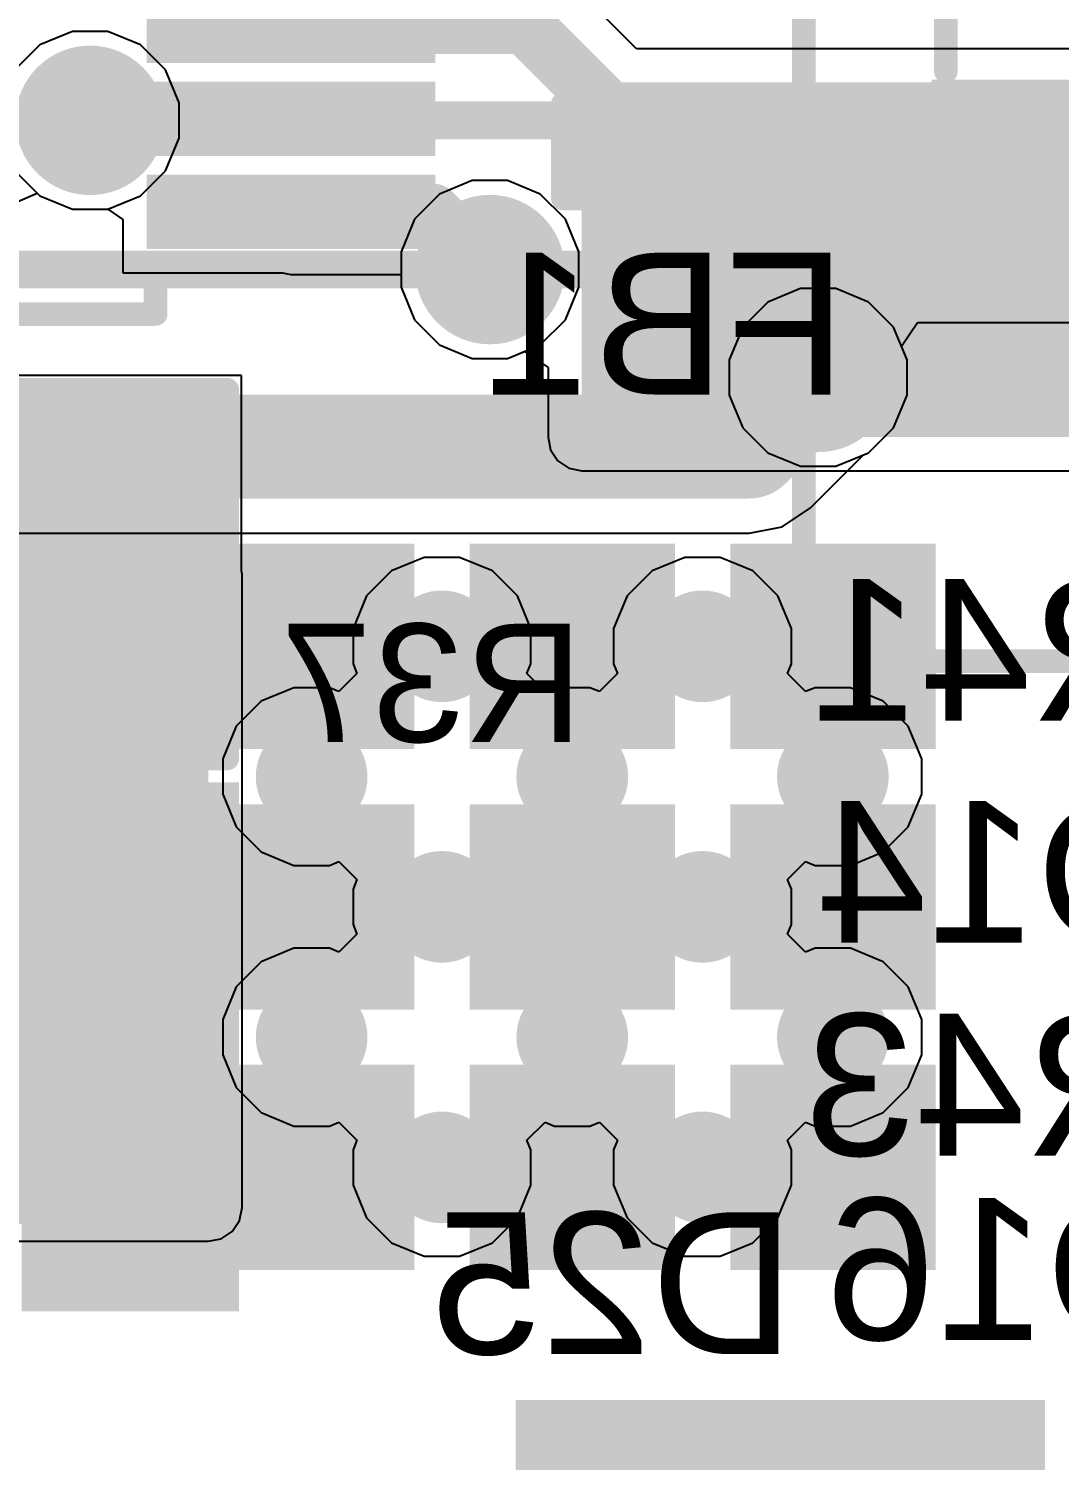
# Model space of a CAD drawing. Header units: inches. Extents: x 90 to 149.8, y 48.7 to 115.2.
# Drawn here: x 114.27 to 119.81, y 69.53 to 77.23 of the extents above; entities that cross this region are included whole.
import ezdxf

# ---------------------------------------------------------------- set-up
doc = ezdxf.new("R2010")
doc.units = ezdxf.units.IN
for name, color, linetype in [('Board_Outline', 56, 'Continuous'), ('Bottom Layer', 5, 'Continuous'), ('Bottom Overlay', 54, 'Continuous'), ('Bottom Paste', 16, 'Continuous'), ('Bottom Solder', 6, 'Continuous'), ('Layer 1', 16, 'Continuous'), ('Layer 2', 76, 'Continuous'), ('Multi-Layer', 9, 'Continuous'), ('Pad Holes', 156, 'Continuous'), ('Top Layer', 1, 'Continuous'), ('Top Paste', 8, 'Continuous'), ('Top Solder', 216, 'Continuous'), ('Via Holes', 16, 'Continuous')]:
    doc.layers.add(name, color=color, linetype=linetype)
doc.styles.add('Arial', font='', dxfattribs={"height": 0.2})
doc.styles.get('Arial').set_extended_font_data('Arial')

msp = doc.modelspace()

# ---------------------------------------------------------------- hatches: boundary and pattern name
at = {"layer": 'Bottom Layer'}
for points in [[(114.9586, 77.3922), (116.4086, 77.3922), (116.4086, 77.0922), (114.9586, 77.0922)], [(117.246, 75.0316), (120.5738, 75.0316), (120.5738, 76.937), (117.246, 76.937)], [(114.9586, 76.8922), (116.4086, 76.8922), (116.4086, 76.5922), (114.9586, 76.5922)], [(117.2337, 76.8604), (117.8687, 76.8604), (117.8687, 76.4032), (117.2337, 76.4032)], [(118.1989, 76.8604), (118.8339, 76.8604), (118.8339, 76.4032), (118.1989, 76.4032)], [(119.228, 75.6508), (119.228, 76.8508), (120.548, 76.8508), (120.548, 75.6508)], [(114.9586, 76.3922), (116.4086, 76.3922), (116.4086, 76.0922), (114.9586, 76.0922)], [(115.2398, 73.406), (113.7158, 73.406), (113.7158, 75.184), (115.2398, 75.184)], [(113.7158, 70.8914), (115.2398, 70.8914), (115.2398, 74.295), (113.7158, 74.295)], [(111.6584, 70.8914), (115.2398, 70.8914), (115.2398, 72.6694), (111.6584, 72.6694)]]:
    msp.add_hatch(color=5, dxfattribs=at).paths.add_polyline_path(points)
h = msp.add_hatch(color=5, dxfattribs=at)
edge = h.paths.add_edge_path()
edge.add_arc((114.6048, 76.7334), 0.3, 0, 360)
h = msp.add_hatch(color=5, dxfattribs=at)
edge = h.paths.add_edge_path()
edge.add_arc((116.7528, 75.9316), 0.3, 0, 360)
h = msp.add_hatch(color=5, dxfattribs=at)
edge = h.paths.add_edge_path()
edge.add_arc((118.5164, 75.3522), 0.3, 0, 360)
h = msp.add_hatch(color=5, dxfattribs=at)
edge = h.paths.add_edge_path()
edge.add_arc((116.495, 73.9072), 0.3, 0, 360)
h = msp.add_hatch(color=5, dxfattribs=at)
edge = h.paths.add_edge_path()
edge.add_arc((117.895, 73.9072), 0.3, 0, 360)
h = msp.add_hatch(color=5, dxfattribs=at)
edge = h.paths.add_edge_path()
edge.add_arc((115.795, 73.2072), 0.3, 0, 360)
h = msp.add_hatch(color=5, dxfattribs=at)
edge = h.paths.add_edge_path()
edge.add_arc((117.195, 73.2072), 0.3, 0, 360)
h = msp.add_hatch(color=5, dxfattribs=at)
edge = h.paths.add_edge_path()
edge.add_arc((118.595, 73.2072), 0.3, 0, 360)
h = msp.add_hatch(color=5, dxfattribs=at)
edge = h.paths.add_edge_path()
edge.add_arc((116.495, 72.5072), 0.3, 0, 360)
h = msp.add_hatch(color=5, dxfattribs=at)
edge = h.paths.add_edge_path()
edge.add_arc((117.895, 72.5072), 0.3, 0, 360)
h = msp.add_hatch(color=5, dxfattribs=at)
edge = h.paths.add_edge_path()
edge.add_arc((115.795, 71.8072), 0.3, 0, 360)
h = msp.add_hatch(color=5, dxfattribs=at)
edge = h.paths.add_edge_path()
edge.add_arc((117.195, 71.8072), 0.3, 0, 360)
h = msp.add_hatch(color=5, dxfattribs=at)
edge = h.paths.add_edge_path()
edge.add_arc((118.595, 71.8072), 0.3, 0, 360)
h = msp.add_hatch(color=5, dxfattribs=at)
edge = h.paths.add_edge_path()
edge.add_arc((116.495, 71.1072), 0.3, 0, 360)
h = msp.add_hatch(color=5, dxfattribs=at)
edge = h.paths.add_edge_path()
edge.add_arc((117.895, 71.1072), 0.3, 0, 360)
at = {"layer": 'Bottom Overlay'}
for points in [[(115.4049, 73.1769), (114.2379, 73.1769), (114.2379, 70.3333), (115.4049, 70.3333)], [(116.8913, 69.8566), (116.8913, 68.6896), (119.7349, 68.6896), (119.7349, 69.8566)]]:
    msp.add_hatch(color=54, dxfattribs=at).paths.add_polyline_path(points)
at = {"layer": 'Bottom Paste'}
for points in [[(114.9586, 77.3922), (116.4086, 77.3922), (116.4086, 77.0922), (114.9586, 77.0922)], [(114.9586, 76.8922), (116.4086, 76.8922), (116.4086, 76.5922), (114.9586, 76.5922)], [(117.2337, 76.8604), (117.8687, 76.8604), (117.8687, 76.4032), (117.2337, 76.4032)], [(118.1989, 76.8604), (118.8339, 76.8604), (118.8339, 76.4032), (118.1989, 76.4032)], [(119.228, 75.6508), (119.228, 76.8508), (120.548, 76.8508), (120.548, 75.6508)], [(114.9586, 76.3922), (116.4086, 76.3922), (116.4086, 76.0922), (114.9586, 76.0922)], [(115.2398, 73.406), (113.7158, 73.406), (113.7158, 75.184), (115.2398, 75.184)]]:
    msp.add_hatch(color=16, dxfattribs=at).paths.add_polyline_path(points)
at = {"layer": 'Bottom Solder'}
for points in [[(114.9086, 77.4422), (116.4586, 77.4422), (116.4586, 77.0422), (114.9086, 77.0422)], [(114.9086, 76.9422), (116.4586, 76.9422), (116.4586, 76.5422), (114.9086, 76.5422)], [(119.1264, 75.5492), (119.1264, 76.9524), (120.6496, 76.9524), (120.6496, 75.5492)], [(117.1737, 76.9204), (117.9287, 76.9204), (117.9287, 76.3432), (117.1737, 76.3432)], [(118.1389, 76.9204), (118.8939, 76.9204), (118.8939, 76.3432), (118.1389, 76.3432)], [(114.9086, 76.4422), (116.4586, 76.4422), (116.4586, 76.0422), (114.9086, 76.0422)], [(115.3414, 73.3044), (113.6142, 73.3044), (113.6142, 75.2856), (115.3414, 75.2856)], [(114.3115, 70.8034), (111.6083, 70.8034), (111.6083, 72.7066), (114.3115, 72.7066)]]:
    msp.add_hatch(color=6, dxfattribs=at).paths.add_polyline_path(points)
h = msp.add_hatch(color=6, dxfattribs=at)
edge = h.paths.add_edge_path()
edge.add_arc((114.6048, 76.7334), 0.4016, 0, 360)
h = msp.add_hatch(color=6, dxfattribs=at)
edge = h.paths.add_edge_path()
edge.add_arc((116.7528, 75.9316), 0.4016, 0, 360)
h = msp.add_hatch(color=6, dxfattribs=at)
edge = h.paths.add_edge_path()
edge.add_arc((118.5164, 75.3522), 0.4016, 0, 360)
at = {"layer": 'Layer 1'}
h = msp.add_hatch(color=16, dxfattribs=at)
edge = h.paths.add_edge_path()
edge.add_arc((114.6048, 76.7334), 0.3, 0, 360)
h = msp.add_hatch(color=16, dxfattribs=at)
edge = h.paths.add_edge_path()
edge.add_arc((116.7528, 75.9316), 0.3, 0, 360)
h = msp.add_hatch(color=16, dxfattribs=at)
edge = h.paths.add_edge_path()
edge.add_arc((118.5164, 75.3522), 0.3, 0, 360)
h = msp.add_hatch(color=16, dxfattribs=at)
edge = h.paths.add_edge_path()
edge.add_arc((116.495, 73.9072), 0.3, 0, 360)
h = msp.add_hatch(color=16, dxfattribs=at)
edge = h.paths.add_edge_path()
edge.add_arc((117.895, 73.9072), 0.3, 0, 360)
h = msp.add_hatch(color=16, dxfattribs=at)
edge = h.paths.add_edge_path()
edge.add_arc((115.795, 73.2072), 0.3, 0, 360)
h = msp.add_hatch(color=16, dxfattribs=at)
edge = h.paths.add_edge_path()
edge.add_arc((117.195, 73.2072), 0.3, 0, 360)
h = msp.add_hatch(color=16, dxfattribs=at)
edge = h.paths.add_edge_path()
edge.add_arc((118.595, 73.2072), 0.3, 0, 360)
h = msp.add_hatch(color=16, dxfattribs=at)
edge = h.paths.add_edge_path()
edge.add_arc((116.495, 72.5072), 0.3, 0, 360)
h = msp.add_hatch(color=16, dxfattribs=at)
edge = h.paths.add_edge_path()
edge.add_arc((117.895, 72.5072), 0.3, 0, 360)
h = msp.add_hatch(color=16, dxfattribs=at)
edge = h.paths.add_edge_path()
edge.add_arc((115.795, 71.8072), 0.3, 0, 360)
h = msp.add_hatch(color=16, dxfattribs=at)
edge = h.paths.add_edge_path()
edge.add_arc((117.195, 71.8072), 0.3, 0, 360)
h = msp.add_hatch(color=16, dxfattribs=at)
edge = h.paths.add_edge_path()
edge.add_arc((118.595, 71.8072), 0.3, 0, 360)
h = msp.add_hatch(color=16, dxfattribs=at)
edge = h.paths.add_edge_path()
edge.add_arc((116.495, 71.1072), 0.3, 0, 360)
h = msp.add_hatch(color=16, dxfattribs=at)
edge = h.paths.add_edge_path()
edge.add_arc((117.895, 71.1072), 0.3, 0, 360)
at = {"layer": 'Layer 2'}
h = msp.add_hatch(color=76, dxfattribs=at)
edge = h.paths.add_edge_path()
edge.add_arc((114.6048, 76.7334), 0.3, 0, 360)
h = msp.add_hatch(color=76, dxfattribs=at)
edge = h.paths.add_edge_path()
edge.add_arc((116.7528, 75.9316), 0.3, 0, 360)
h = msp.add_hatch(color=76, dxfattribs=at)
edge = h.paths.add_edge_path()
edge.add_arc((118.5164, 75.3522), 0.3, 0, 360)
h = msp.add_hatch(color=76, dxfattribs=at)
edge = h.paths.add_edge_path()
edge.add_arc((116.495, 73.9072), 0.3, 0, 360)
h = msp.add_hatch(color=76, dxfattribs=at)
edge = h.paths.add_edge_path()
edge.add_arc((117.895, 73.9072), 0.3, 0, 360)
h = msp.add_hatch(color=76, dxfattribs=at)
edge = h.paths.add_edge_path()
edge.add_arc((115.795, 73.2072), 0.3, 0, 360)
h = msp.add_hatch(color=76, dxfattribs=at)
edge = h.paths.add_edge_path()
edge.add_arc((117.195, 73.2072), 0.3, 0, 360)
h = msp.add_hatch(color=76, dxfattribs=at)
edge = h.paths.add_edge_path()
edge.add_arc((118.595, 73.2072), 0.3, 0, 360)
h = msp.add_hatch(color=76, dxfattribs=at)
edge = h.paths.add_edge_path()
edge.add_arc((116.495, 72.5072), 0.3, 0, 360)
h = msp.add_hatch(color=76, dxfattribs=at)
edge = h.paths.add_edge_path()
edge.add_arc((117.895, 72.5072), 0.3, 0, 360)
h = msp.add_hatch(color=76, dxfattribs=at)
edge = h.paths.add_edge_path()
edge.add_arc((115.795, 71.8072), 0.3, 0, 360)
h = msp.add_hatch(color=76, dxfattribs=at)
edge = h.paths.add_edge_path()
edge.add_arc((117.195, 71.8072), 0.3, 0, 360)
h = msp.add_hatch(color=76, dxfattribs=at)
edge = h.paths.add_edge_path()
edge.add_arc((118.595, 71.8072), 0.3, 0, 360)
h = msp.add_hatch(color=76, dxfattribs=at)
edge = h.paths.add_edge_path()
edge.add_arc((116.495, 71.1072), 0.3, 0, 360)
h = msp.add_hatch(color=76, dxfattribs=at)
edge = h.paths.add_edge_path()
edge.add_arc((117.895, 71.1072), 0.3, 0, 360)
at = {"layer": 'Multi-Layer'}
h = msp.add_hatch(color=9, dxfattribs=at)
edge = h.paths.add_edge_path()
edge.add_arc((116.495, 73.9072), 0.3, 0, 360)
h = msp.add_hatch(color=9, dxfattribs=at)
edge = h.paths.add_edge_path()
edge.add_arc((117.895, 73.9072), 0.3, 0, 360)
h = msp.add_hatch(color=9, dxfattribs=at)
edge = h.paths.add_edge_path()
edge.add_arc((115.795, 73.2072), 0.3, 0, 360)
h = msp.add_hatch(color=9, dxfattribs=at)
edge = h.paths.add_edge_path()
edge.add_arc((117.195, 73.2072), 0.3, 0, 360)
h = msp.add_hatch(color=9, dxfattribs=at)
edge = h.paths.add_edge_path()
edge.add_arc((118.595, 73.2072), 0.3, 0, 360)
h = msp.add_hatch(color=9, dxfattribs=at)
edge = h.paths.add_edge_path()
edge.add_arc((116.495, 72.5072), 0.3, 0, 360)
h = msp.add_hatch(color=9, dxfattribs=at)
edge = h.paths.add_edge_path()
edge.add_arc((117.895, 72.5072), 0.3, 0, 360)
h = msp.add_hatch(color=9, dxfattribs=at)
edge = h.paths.add_edge_path()
edge.add_arc((115.795, 71.8072), 0.3, 0, 360)
h = msp.add_hatch(color=9, dxfattribs=at)
edge = h.paths.add_edge_path()
edge.add_arc((117.195, 71.8072), 0.3, 0, 360)
h = msp.add_hatch(color=9, dxfattribs=at)
edge = h.paths.add_edge_path()
edge.add_arc((118.595, 71.8072), 0.3, 0, 360)
h = msp.add_hatch(color=9, dxfattribs=at)
edge = h.paths.add_edge_path()
edge.add_arc((116.495, 71.1072), 0.3, 0, 360)
h = msp.add_hatch(color=9, dxfattribs=at)
edge = h.paths.add_edge_path()
edge.add_arc((117.895, 71.1072), 0.3, 0, 360)
at = {"layer": 'Pad Holes'}
h = msp.add_hatch(color=7, dxfattribs=at)
edge = h.paths.add_edge_path()
edge.add_arc((116.495, 73.9072), 0.15, 0, 360)
h = msp.add_hatch(color=7, dxfattribs=at)
edge = h.paths.add_edge_path()
edge.add_arc((117.895, 73.9072), 0.15, 0, 360)
h = msp.add_hatch(color=7, dxfattribs=at)
edge = h.paths.add_edge_path()
edge.add_arc((115.795, 73.2072), 0.15, 0, 360)
h = msp.add_hatch(color=7, dxfattribs=at)
edge = h.paths.add_edge_path()
edge.add_arc((117.195, 73.2072), 0.15, 0, 360)
h = msp.add_hatch(color=7, dxfattribs=at)
edge = h.paths.add_edge_path()
edge.add_arc((118.595, 73.2072), 0.15, 0, 360)
h = msp.add_hatch(color=7, dxfattribs=at)
edge = h.paths.add_edge_path()
edge.add_arc((116.495, 72.5072), 0.15, 0, 360)
h = msp.add_hatch(color=7, dxfattribs=at)
edge = h.paths.add_edge_path()
edge.add_arc((117.895, 72.5072), 0.15, 0, 360)
h = msp.add_hatch(color=7, dxfattribs=at)
edge = h.paths.add_edge_path()
edge.add_arc((115.795, 71.8072), 0.15, 0, 360)
h = msp.add_hatch(color=7, dxfattribs=at)
edge = h.paths.add_edge_path()
edge.add_arc((117.195, 71.8072), 0.15, 0, 360)
h = msp.add_hatch(color=7, dxfattribs=at)
edge = h.paths.add_edge_path()
edge.add_arc((118.595, 71.8072), 0.15, 0, 360)
h = msp.add_hatch(color=7, dxfattribs=at)
edge = h.paths.add_edge_path()
edge.add_arc((116.495, 71.1072), 0.15, 0, 360)
h = msp.add_hatch(color=7, dxfattribs=at)
edge = h.paths.add_edge_path()
edge.add_arc((117.895, 71.1072), 0.15, 0, 360)
at = {"layer": 'Top Layer'}
h = msp.add_hatch(color=1, dxfattribs=at)
edge = h.paths.add_edge_path()
edge.add_arc((114.6048, 76.7334), 0.3, 0, 360)
h = msp.add_hatch(color=1, dxfattribs=at)
edge = h.paths.add_edge_path()
edge.add_arc((116.7528, 75.9316), 0.3, 0, 360)
h = msp.add_hatch(color=1, dxfattribs=at)
edge = h.paths.add_edge_path()
edge.add_arc((118.5164, 75.3522), 0.3, 0, 360)
for points in [[(115.345, 73.4572), (115.345, 74.3572), (116.245, 74.3572), (116.245, 73.4572)], [(116.745, 73.4572), (116.745, 74.3572), (117.645, 74.3572), (117.645, 73.4572)], [(118.145, 73.4572), (118.145, 74.3572), (119.045, 74.3572), (119.045, 73.4572)], [(115.345, 72.0572), (115.345, 72.9572), (116.245, 72.9572), (116.245, 72.0572)], [(116.745, 72.0572), (116.745, 72.9572), (117.645, 72.9572), (117.645, 72.0572)], [(118.145, 72.0572), (118.145, 72.9572), (119.045, 72.9572), (119.045, 72.0572)], [(115.345, 70.6572), (115.345, 71.5572), (116.245, 71.5572), (116.245, 70.6572)], [(116.745, 70.6572), (116.745, 71.5572), (117.645, 71.5572), (117.645, 70.6572)], [(118.145, 70.6572), (118.145, 71.5572), (119.045, 71.5572), (119.045, 70.6572)]]:
    msp.add_hatch(color=1, dxfattribs=at).paths.add_polyline_path(points)
h = msp.add_hatch(color=1, dxfattribs=at)
edge = h.paths.add_edge_path()
edge.add_arc((116.495, 73.9072), 0.3, 0, 360)
h = msp.add_hatch(color=1, dxfattribs=at)
edge = h.paths.add_edge_path()
edge.add_arc((117.895, 73.9072), 0.3, 0, 360)
h = msp.add_hatch(color=1, dxfattribs=at)
edge = h.paths.add_edge_path()
edge.add_arc((115.795, 73.2072), 0.3, 0, 360)
h = msp.add_hatch(color=1, dxfattribs=at)
edge = h.paths.add_edge_path()
edge.add_arc((117.195, 73.2072), 0.3, 0, 360)
h = msp.add_hatch(color=1, dxfattribs=at)
edge = h.paths.add_edge_path()
edge.add_arc((118.595, 73.2072), 0.3, 0, 360)
h = msp.add_hatch(color=1, dxfattribs=at)
edge = h.paths.add_edge_path()
edge.add_arc((116.495, 72.5072), 0.3, 0, 360)
h = msp.add_hatch(color=1, dxfattribs=at)
edge = h.paths.add_edge_path()
edge.add_arc((117.895, 72.5072), 0.3, 0, 360)
h = msp.add_hatch(color=1, dxfattribs=at)
edge = h.paths.add_edge_path()
edge.add_arc((115.795, 71.8072), 0.3, 0, 360)
h = msp.add_hatch(color=1, dxfattribs=at)
edge = h.paths.add_edge_path()
edge.add_arc((117.195, 71.8072), 0.3, 0, 360)
h = msp.add_hatch(color=1, dxfattribs=at)
edge = h.paths.add_edge_path()
edge.add_arc((118.595, 71.8072), 0.3, 0, 360)
h = msp.add_hatch(color=1, dxfattribs=at)
edge = h.paths.add_edge_path()
edge.add_arc((116.495, 71.1072), 0.3, 0, 360)
h = msp.add_hatch(color=1, dxfattribs=at)
edge = h.paths.add_edge_path()
edge.add_arc((117.895, 71.1072), 0.3, 0, 360)
at = {"layer": 'Top Paste'}
for points in [[(115.345, 73.4572), (115.345, 74.3572), (116.245, 74.3572), (116.245, 73.4572)], [(116.745, 73.4572), (116.745, 74.3572), (117.645, 74.3572), (117.645, 73.4572)], [(118.145, 73.4572), (118.145, 74.3572), (119.045, 74.3572), (119.045, 73.4572)], [(115.345, 72.0572), (115.345, 72.9572), (116.245, 72.9572), (116.245, 72.0572)], [(116.745, 72.0572), (116.745, 72.9572), (117.645, 72.9572), (117.645, 72.0572)], [(118.145, 72.0572), (118.145, 72.9572), (119.045, 72.9572), (119.045, 72.0572)], [(115.345, 70.6572), (115.345, 71.5572), (116.245, 71.5572), (116.245, 70.6572)], [(116.745, 70.6572), (116.745, 71.5572), (117.645, 71.5572), (117.645, 70.6572)], [(118.145, 70.6572), (118.145, 71.5572), (119.045, 71.5572), (119.045, 70.6572)]]:
    msp.add_hatch(color=8, dxfattribs=at).paths.add_polyline_path(points)
at = {"layer": 'Top Solder'}
h = msp.add_hatch(color=216, dxfattribs=at)
edge = h.paths.add_edge_path()
edge.add_arc((114.6048, 76.7334), 0.4016, 0, 360)
h = msp.add_hatch(color=216, dxfattribs=at)
edge = h.paths.add_edge_path()
edge.add_arc((116.7528, 75.9316), 0.4016, 0, 360)
h = msp.add_hatch(color=216, dxfattribs=at)
edge = h.paths.add_edge_path()
edge.add_arc((118.5164, 75.3522), 0.4016, 0, 360)
for points in [[(115.2434, 73.3556), (115.2434, 74.4588), (116.3466, 74.4588), (116.3466, 73.3556)], [(116.6434, 73.3556), (116.6434, 74.4588), (117.7466, 74.4588), (117.7466, 73.3556)], [(118.0434, 73.3556), (118.0434, 74.4588), (119.1466, 74.4588), (119.1466, 73.3556)], [(115.2434, 71.9556), (115.2434, 73.0588), (116.3466, 73.0588), (116.3466, 71.9556)], [(116.6434, 71.9556), (116.6434, 73.0588), (117.7466, 73.0588), (117.7466, 71.9556)], [(118.0434, 71.9556), (118.0434, 73.0588), (119.1466, 73.0588), (119.1466, 71.9556)], [(115.2434, 70.5556), (115.2434, 71.6588), (116.3466, 71.6588), (116.3466, 70.5556)], [(116.6434, 70.5556), (116.6434, 71.6588), (117.7466, 71.6588), (117.7466, 70.5556)], [(118.0434, 70.5556), (118.0434, 71.6588), (119.1466, 71.6588), (119.1466, 70.5556)]]:
    msp.add_hatch(color=216, dxfattribs=at).paths.add_polyline_path(points)
at = {"layer": 'Via Holes'}
h = msp.add_hatch(color=7, dxfattribs=at)
edge = h.paths.add_edge_path()
edge.add_arc((114.6048, 76.7334), 0.15, 0, 360)
h = msp.add_hatch(color=7, dxfattribs=at)
edge = h.paths.add_edge_path()
edge.add_arc((116.7528, 75.9316), 0.15, 0, 360)
h = msp.add_hatch(color=7, dxfattribs=at)
edge = h.paths.add_edge_path()
edge.add_arc((118.5164, 75.3522), 0.15, 0, 360)

# ---------------------------------------------------------------- linework, layer by layer
at = {"layer": 'Board_Outline'}
for points in [[(118.439, 73.827, 0.127, 0.127, 0), (118.439, 98.827, 0.127, 0.127, 0)], [(118.439, 73.827, 0.127, 0.127, 0), (140.939, 73.827, 0.127, 0.127, 0)]]:
    msp.add_lwpolyline(points, format="xyseb", dxfattribs=at)
msp.add_lwpolyline([(118.4073, 73.827, 0.0635, 0.0635, 1), (118.4708, 73.827, 0.0635, 0.0635, 1)], format="xyseb", close=True, dxfattribs=at)
msp.add_lwpolyline([(118.4073, 73.827, 0.0635, 0.0635, 1), (118.4708, 73.827, 0.0635, 0.0635, 1)], format="xyseb", close=True, dxfattribs=at)
at = {"layer": 'Bottom Layer'}
for p, q in [((117.5408, 77.1183), (117.1789, 77.4803)), ((120.5738, 77.1183), (117.5408, 77.1183)), ((114.2039, 76.2927), (114.3212, 76.3413)), ((114.3212, 76.3413), (114.3341, 76.3283)), ((114.3341, 76.3283), (114.5098, 76.2556)), ((114.5098, 76.2556), (114.6998, 76.2556)), ((114.6998, 76.2556), (114.7808, 76.2015)), ((114.7808, 76.2015), (114.7808, 75.9144)), ((114.7808, 75.9144), (115.639, 75.9144)), ((115.639, 75.9144), (115.6836, 75.9055)), ((115.6836, 75.9055), (116.275, 75.9055)), ((116.275, 75.9055), (116.275, 75.8366)), ((116.275, 75.8366), (116.3477, 75.6609)), ((116.3477, 75.6609), (116.4821, 75.5265)), ((116.4821, 75.5265), (116.6578, 75.4538)), ((116.8478, 75.4538), (116.9377, 75.491)), ((116.9377, 75.491), (117.0647, 75.4062)), ((116.6578, 75.4538), (116.8478, 75.4538)), ((117.0647, 75.4062), (117.0647, 75.0316)), ((115.4176, 75.3618), (114.2039, 75.3618)), ((115.4176, 74.3125), (115.4176, 75.3618)), ((117.0647, 75.0316), (117.0785, 74.9622)), ((117.0785, 74.9622), (117.1178, 74.9034)), ((117.1178, 74.9034), (117.1766, 74.8641)), ((117.1766, 74.8641), (117.246, 74.8503)), ((117.246, 74.8503), (120.4159, 74.8503)), ((115.4211, 74.295), (115.4176, 74.3125)), ((115.4211, 70.8914), (115.4211, 74.295)), ((115.4073, 70.822), (115.4211, 70.8914)), ((115.368, 70.7632), (115.4073, 70.822)), ((113.4399, 70.7101), (115.2398, 70.7101)), ((115.2398, 70.7101), (115.3092, 70.7239)), ((115.3092, 70.7239), (115.368, 70.7632))]:
    msp.add_line(p, q, dxfattribs=at)
for points in [[(115.6836, 77.2422, 0.3048, 0.3048, 0), (116.9408, 77.2422, 0.3048, 0.3048, 0)], [(116.9408, 77.2422, 0.3048, 0.3048, 0), (117.5512, 76.6318, 0.3048, 0.3048, 0)], [(114.6048, 76.7334, 0.3048, 0.3048, 0), (114.6136, 76.7422, 0.3048, 0.3048, 0)], [(114.6136, 76.7422, 0.3048, 0.3048, 0), (115.6836, 76.7422, 0.3048, 0.3048, 0)], [(117.5512, 76.6318, 0.3048, 0.3048, 0), (118.5164, 76.6318, 0.3048, 0.3048, 0)], [(118.5164, 76.6318, 0.3048, 0.3048, 0), (119.634, 76.6318, 0.3048, 0.3048, 0)], [(119.634, 76.6318, 0.3048, 0.3048, 0), (119.9896, 76.2762, 0.3048, 0.3048, 0)], [(119.3038, 76.1396, 0.3048, 0.3048, 0), (119.3038, 76.2762, 0.3048, 0.3048, 0)], [(119.3038, 76.2762, 0.3048, 0.3048, 0), (119.9896, 76.2762, 0.3048, 0.3048, 0)], [(115.6836, 76.2422, 0.3048, 0.3048, 0), (116.4422, 76.2422, 0.3048, 0.3048, 0)], [(116.4422, 76.2422, 0.3048, 0.3048, 0), (116.7528, 75.9316, 0.3048, 0.3048, 0)], [(118.5164, 75.3522, 0.3048, 0.3048, 0), (119.3038, 76.1396, 0.3048, 0.3048, 0)], [(113.919, 74.8538, 0.2032, 0.2032, 0), (114.4778, 74.295, 0.2032, 0.2032, 0)]]:
    msp.add_lwpolyline(points, format="xyseb", dxfattribs=at)
for points in [[(115.6074, 77.2422, 0.1524, 0.1524, 1), (115.7598, 77.2422, 0.1524, 0.1524, 1)], [(116.8646, 77.2422, 0.1524, 0.1524, 1), (117.017, 77.2422, 0.1524, 0.1524, 1)], [(116.8646, 77.2422, 0.1524, 0.1524, 1), (117.017, 77.2422, 0.1524, 0.1524, 1)], [(114.5286, 76.7334, 0.1524, 0.1524, 1), (114.681, 76.7334, 0.1524, 0.1524, 1)], [(114.5374, 76.7422, 0.1524, 0.1524, 1), (114.6898, 76.7422, 0.1524, 0.1524, 1)], [(114.5374, 76.7422, 0.1524, 0.1524, 1), (114.6898, 76.7422, 0.1524, 0.1524, 1)], [(115.6074, 76.7422, 0.1524, 0.1524, 1), (115.7598, 76.7422, 0.1524, 0.1524, 1)], [(117.475, 76.6318, 0.1524, 0.1524, 1), (117.6274, 76.6318, 0.1524, 0.1524, 1)], [(117.475, 76.6318, 0.1524, 0.1524, 1), (117.6274, 76.6318, 0.1524, 0.1524, 1)], [(118.4402, 76.6318, 0.1524, 0.1524, 1), (118.5926, 76.6318, 0.1524, 0.1524, 1)], [(118.4402, 76.6318, 0.1524, 0.1524, 1), (118.5926, 76.6318, 0.1524, 0.1524, 1)], [(119.5578, 76.6318, 0.1524, 0.1524, 1), (119.7102, 76.6318, 0.1524, 0.1524, 1)], [(119.5578, 76.6318, 0.1524, 0.1524, 1), (119.7102, 76.6318, 0.1524, 0.1524, 1)], [(119.2276, 76.2762, 0.1524, 0.1524, 1), (119.38, 76.2762, 0.1524, 0.1524, 1)], [(119.2276, 76.2762, 0.1524, 0.1524, 1), (119.38, 76.2762, 0.1524, 0.1524, 1)], [(115.6074, 76.2422, 0.1524, 0.1524, 1), (115.7598, 76.2422, 0.1524, 0.1524, 1)], [(116.366, 76.2422, 0.1524, 0.1524, 1), (116.5184, 76.2422, 0.1524, 0.1524, 1)], [(116.366, 76.2422, 0.1524, 0.1524, 1), (116.5184, 76.2422, 0.1524, 0.1524, 1)], [(119.2276, 76.1396, 0.1524, 0.1524, 1), (119.38, 76.1396, 0.1524, 0.1524, 1)], [(119.2276, 76.1396, 0.1524, 0.1524, 1), (119.38, 76.1396, 0.1524, 0.1524, 1)], [(116.6766, 75.9316, 0.1524, 0.1524, 1), (116.829, 75.9316, 0.1524, 0.1524, 1)], [(118.4402, 75.3522, 0.1524, 0.1524, 1), (118.5926, 75.3522, 0.1524, 0.1524, 1)], [(114.427, 74.295, 0.1016, 0.1016, 1), (114.5286, 74.295, 0.1016, 0.1016, 1)]]:
    msp.add_lwpolyline(points, format="xyseb", close=True, dxfattribs=at)
at = {"layer": 'Bottom Overlay'}
for points in [[(119.2022, 76.9968, 0.127, 0.127, 0), (119.2022, 77.5048, 0.127, 0.127, 0)], [(117.1448, 76.3143, 0.127, 0.127, 0), (117.1448, 76.8223, 0.127, 0.127, 0)], [(117.9576, 76.3143, 0.127, 0.127, 0), (117.9576, 76.8223, 0.127, 0.127, 0)], [(118.11, 76.3143, 0.127, 0.127, 0), (118.11, 76.8223, 0.127, 0.127, 0)], [(118.9228, 76.3143, 0.127, 0.127, 0), (118.9228, 76.8223, 0.127, 0.127, 0)], [(117.1448, 76.3143, 0.127, 0.127, 0), (117.9576, 76.3143, 0.127, 0.127, 0)], [(118.11, 76.3143, 0.127, 0.127, 0), (118.9228, 76.3143, 0.127, 0.127, 0)], [(114.9568, 75.6928, 0.127, 0.127, 0), (114.9568, 75.9468, 0.127, 0.127, 0)], [(112.0104, 75.6928, 0.127, 0.127, 0), (114.9568, 75.6928, 0.127, 0.127, 0)], [(111.0742, 75.2856, 0.127, 0.127, 0), (115.3414, 75.2856, 0.127, 0.127, 0)], [(115.3414, 73.3044, 0.127, 0.127, 0), (115.3414, 75.2856, 0.127, 0.127, 0)], [(111.0742, 73.3044, 0.127, 0.127, 0), (115.3414, 73.3044, 0.127, 0.127, 0)]]:
    msp.add_lwpolyline(points, format="xyseb", dxfattribs=at)
for points in [[(119.1705, 76.9968, 0.0635, 0.0635, 1), (119.2339, 76.9968, 0.0635, 0.0635, 1)], [(117.1131, 76.8223, 0.0635, 0.0635, 1), (117.1766, 76.8223, 0.0635, 0.0635, 1)], [(117.9258, 76.8223, 0.0635, 0.0635, 1), (117.9894, 76.8223, 0.0635, 0.0635, 1)], [(118.0782, 76.8223, 0.0635, 0.0635, 1), (118.1418, 76.8223, 0.0635, 0.0635, 1)], [(118.8911, 76.8223, 0.0635, 0.0635, 1), (118.9545, 76.8223, 0.0635, 0.0635, 1)], [(117.1131, 76.3143, 0.0635, 0.0635, 1), (117.1766, 76.3143, 0.0635, 0.0635, 1)], [(117.1131, 76.3143, 0.0635, 0.0635, 1), (117.1766, 76.3143, 0.0635, 0.0635, 1)], [(117.9258, 76.3143, 0.0635, 0.0635, 1), (117.9894, 76.3143, 0.0635, 0.0635, 1)], [(117.9258, 76.3143, 0.0635, 0.0635, 1), (117.9894, 76.3143, 0.0635, 0.0635, 1)], [(118.0782, 76.3143, 0.0635, 0.0635, 1), (118.1418, 76.3143, 0.0635, 0.0635, 1)], [(118.0782, 76.3143, 0.0635, 0.0635, 1), (118.1418, 76.3143, 0.0635, 0.0635, 1)], [(118.8911, 76.3143, 0.0635, 0.0635, 1), (118.9545, 76.3143, 0.0635, 0.0635, 1)], [(118.8911, 76.3143, 0.0635, 0.0635, 1), (118.9545, 76.3143, 0.0635, 0.0635, 1)], [(114.9251, 75.9468, 0.0635, 0.0635, 1), (114.9886, 75.9468, 0.0635, 0.0635, 1)], [(114.9251, 75.6928, 0.0635, 0.0635, 1), (114.9886, 75.6928, 0.0635, 0.0635, 1)], [(114.9251, 75.6928, 0.0635, 0.0635, 1), (114.9886, 75.6928, 0.0635, 0.0635, 1)], [(115.3097, 75.2856, 0.0635, 0.0635, 1), (115.3731, 75.2856, 0.0635, 0.0635, 1)], [(115.3097, 75.2856, 0.0635, 0.0635, 1), (115.3731, 75.2856, 0.0635, 0.0635, 1)], [(115.3097, 73.3044, 0.0635, 0.0635, 1), (115.3731, 73.3044, 0.0635, 0.0635, 1)], [(115.3097, 73.3044, 0.0635, 0.0635, 1), (115.3731, 73.3044, 0.0635, 0.0635, 1)]]:
    msp.add_lwpolyline(points, format="xyseb", close=True, dxfattribs=at)
at = {"layer": 'Layer 1'}
for p, q in [((118.9642, 75.5197), (119.049, 75.6467)), ((119.049, 75.6467), (121.4226, 75.6467)), ((118.9942, 75.4472), (118.9642, 75.5197)), ((118.9942, 75.2572), (118.9942, 75.4472)), ((118.9215, 75.0815), (118.9942, 75.2572)), ((118.7871, 74.9471), (118.9215, 75.0815)), ((118.4746, 74.6512), (118.7589, 74.9355)), ((118.7589, 74.9355), (118.7871, 74.9471)), ((118.3234, 74.5501), (118.4746, 74.6512)), ((118.145, 74.5146), (118.3234, 74.5501)), ((111.1744, 74.5146), (118.145, 74.5146))]:
    msp.add_line(p, q, dxfattribs=at)
for points in [[(110.9306, 76.7334, 0.2032, 0.2032, 0), (114.6048, 76.7334, 0.2032, 0.2032, 0)], [(114.6048, 76.7334, 0.2032, 0.2032, 0), (126.3872, 76.7334, 0.2032, 0.2032, 0)], [(111.1121, 75.9316, 0.2032, 0.2032, 0), (117.74, 75.9316, 0.2032, 0.2032, 0)], [(117.74, 75.9316, 0.2032, 0.2032, 0), (128.7358, 75.9316, 0.2032, 0.2032, 0)], [(118.145, 74.9808, 0.5588, 0.5588, 0), (118.5164, 75.3522, 0.5588, 0.5588, 0)], [(111.1744, 74.9808, 0.5588, 0.5588, 0), (118.145, 74.9808, 0.5588, 0.5588, 0)]]:
    msp.add_lwpolyline(points, format="xyseb", dxfattribs=at)
for points in [[(114.554, 76.7334, 0.1016, 0.1016, 1), (114.6556, 76.7334, 0.1016, 0.1016, 1)], [(114.554, 76.7334, 0.1016, 0.1016, 1), (114.6556, 76.7334, 0.1016, 0.1016, 1)], [(117.6892, 75.9316, 0.1016, 0.1016, 1), (117.7908, 75.9316, 0.1016, 0.1016, 1)], [(117.6892, 75.9316, 0.1016, 0.1016, 1), (117.7908, 75.9316, 0.1016, 0.1016, 1)], [(118.3767, 75.3522, 0.2794, 0.2794, 1), (118.6561, 75.3522, 0.2794, 0.2794, 1)], [(118.0053, 74.9808, 0.2794, 0.2794, 1), (118.2847, 74.9808, 0.2794, 0.2794, 1)], [(118.0053, 74.9808, 0.2794, 0.2794, 1), (118.2847, 74.9808, 0.2794, 0.2794, 1)]]:
    msp.add_lwpolyline(points, format="xyseb", close=True, dxfattribs=at)
at = {"layer": 'Layer 2'}
for p, q in [((114.5098, 77.2112), (114.3341, 77.1385)), ((114.6998, 77.2112), (114.5098, 77.2112)), ((114.8755, 77.1385), (114.6998, 77.2112)), ((114.3341, 77.1385), (114.1997, 77.0041)), ((115.0099, 77.0041), (114.8755, 77.1385)), ((115.0826, 76.8284), (115.0099, 77.0041)), ((115.0826, 76.6384), (115.0826, 76.8284)), ((115.0099, 76.4627), (115.0826, 76.6384)), ((114.1997, 76.4627), (114.3341, 76.3283)), ((114.8755, 76.3283), (115.0099, 76.4627)), ((116.6578, 76.4094), (116.4821, 76.3367)), ((116.8478, 76.4094), (116.6578, 76.4094)), ((117.0235, 76.3367), (116.8478, 76.4094)), ((114.3341, 76.3283), (114.5098, 76.2556)), ((114.6998, 76.2556), (114.8755, 76.3283)), ((116.4821, 76.3367), (116.3477, 76.2023)), ((117.1579, 76.2023), (117.0235, 76.3367)), ((114.5098, 76.2556), (114.6998, 76.2556)), ((116.3477, 76.2023), (116.275, 76.0266)), ((117.2306, 76.0266), (117.1579, 76.2023)), ((116.275, 76.0266), (116.275, 75.8366)), ((117.2306, 75.8366), (117.2306, 76.0266)), ((116.275, 75.8366), (116.3477, 75.6609)), ((117.1579, 75.6609), (117.2306, 75.8366)), ((118.4214, 75.83), (118.2457, 75.7573)), ((118.6114, 75.83), (118.4214, 75.83)), ((118.7871, 75.7573), (118.6114, 75.83)), ((118.2457, 75.7573), (118.1113, 75.6229)), ((118.9215, 75.6229), (118.7871, 75.7573)), ((116.3477, 75.6609), (116.4821, 75.5265)), ((117.0235, 75.5265), (117.1579, 75.6609)), ((118.1113, 75.6229), (118.0386, 75.4472)), ((118.9942, 75.4472), (118.9215, 75.6229)), ((116.4821, 75.5265), (116.6578, 75.4538)), ((116.8478, 75.4538), (117.0235, 75.5265)), ((116.6578, 75.4538), (116.8478, 75.4538)), ((118.0386, 75.4472), (118.0386, 75.2572)), ((118.9942, 75.2572), (118.9942, 75.4472)), ((118.0386, 75.2572), (118.1113, 75.0815)), ((118.9215, 75.0815), (118.9942, 75.2572)), ((118.1113, 75.0815), (118.2457, 74.9471)), ((118.7871, 74.9471), (118.9215, 75.0815)), ((118.2457, 74.9471), (118.4214, 74.8744)), ((118.6114, 74.8744), (118.7871, 74.9471)), ((118.4214, 74.8744), (118.6114, 74.8744)), ((116.4, 74.385), (116.2243, 74.3123)), ((116.59, 74.385), (116.4, 74.385)), ((116.7657, 74.3123), (116.59, 74.385)), ((117.8, 74.385), (117.6243, 74.3123)), ((117.99, 74.385), (117.8, 74.385)), ((118.1657, 74.3123), (117.99, 74.385)), ((116.2243, 74.3123), (116.0899, 74.1779)), ((116.9001, 74.1779), (116.7657, 74.3123)), ((117.6243, 74.3123), (117.4899, 74.1779)), ((118.3001, 74.1779), (118.1657, 74.3123)), ((116.0899, 74.1779), (116.0172, 74.0022)), ((116.9728, 74.0022), (116.9001, 74.1779)), ((117.4899, 74.1779), (117.4172, 74.0022)), ((118.3728, 74.0022), (118.3001, 74.1779)), ((116.0172, 74.0022), (116.0172, 73.8122)), ((116.9728, 73.8122), (116.9728, 74.0022)), ((117.4172, 74.0022), (117.4172, 73.8122)), ((118.3728, 73.8122), (118.3728, 74.0022)), ((116.0172, 73.8122), (116.0384, 73.761)), ((116.9516, 73.761), (116.9728, 73.8122)), ((117.4172, 73.8122), (117.4384, 73.761)), ((118.3516, 73.761), (118.3728, 73.8122)), ((116.0384, 73.761), (115.9412, 73.6638)), ((117.0488, 73.6638), (116.9516, 73.761)), ((117.4384, 73.761), (117.3412, 73.6638)), ((118.4488, 73.6638), (118.3516, 73.761)), ((115.7, 73.685), (115.5243, 73.6123)), ((115.89, 73.685), (115.7, 73.685)), ((115.9412, 73.6638), (115.89, 73.685)), ((117.1, 73.685), (117.0488, 73.6638)), ((117.29, 73.685), (117.1, 73.685)), ((117.3412, 73.6638), (117.29, 73.685)), ((118.5, 73.685), (118.4488, 73.6638)), ((118.69, 73.685), (118.5, 73.685)), ((118.8657, 73.6123), (118.69, 73.685)), ((115.5243, 73.6123), (115.3899, 73.4779)), ((119.0001, 73.4779), (118.8657, 73.6123)), ((115.3899, 73.4779), (115.3172, 73.3022)), ((119.0728, 73.3022), (119.0001, 73.4779)), ((115.3172, 73.3022), (115.3172, 73.1122)), ((119.0728, 73.1122), (119.0728, 73.3022)), ((115.3172, 73.1122), (115.3899, 72.9365)), ((119.0001, 72.9365), (119.0728, 73.1122)), ((115.3899, 72.9365), (115.5243, 72.8021)), ((118.8657, 72.8021), (119.0001, 72.9365)), ((115.5243, 72.8021), (115.7, 72.7294)), ((118.69, 72.7294), (118.8657, 72.8021)), ((115.7, 72.7294), (115.89, 72.7294)), ((115.89, 72.7294), (115.9412, 72.7506)), ((115.9412, 72.7506), (116.0384, 72.6534)), ((118.3516, 72.6534), (118.4488, 72.7506)), ((118.4488, 72.7506), (118.5, 72.7294)), ((118.5, 72.7294), (118.69, 72.7294)), ((116.0384, 72.6534), (116.0172, 72.6022)), ((118.3728, 72.6022), (118.3516, 72.6534)), ((116.0172, 72.6022), (116.0172, 72.4122)), ((118.3728, 72.4122), (118.3728, 72.6022)), ((116.0172, 72.4122), (116.0384, 72.361)), ((118.3516, 72.361), (118.3728, 72.4122)), ((116.0384, 72.361), (115.9412, 72.2638)), ((118.4488, 72.2638), (118.3516, 72.361)), ((115.7, 72.285), (115.5243, 72.2123)), ((115.89, 72.285), (115.7, 72.285)), ((115.9412, 72.2638), (115.89, 72.285)), ((118.5, 72.285), (118.4488, 72.2638)), ((118.69, 72.285), (118.5, 72.285)), ((118.8657, 72.2123), (118.69, 72.285)), ((115.5243, 72.2123), (115.3899, 72.0779)), ((119.0001, 72.0779), (118.8657, 72.2123)), ((115.3899, 72.0779), (115.3172, 71.9022)), ((119.0728, 71.9022), (119.0001, 72.0779)), ((115.3172, 71.9022), (115.3172, 71.7122)), ((119.0728, 71.7122), (119.0728, 71.9022)), ((115.3172, 71.7122), (115.3899, 71.5365)), ((119.0001, 71.5365), (119.0728, 71.7122)), ((115.3899, 71.5365), (115.5243, 71.4021)), ((118.8657, 71.4021), (119.0001, 71.5365)), ((115.5243, 71.4021), (115.7, 71.3294)), ((118.69, 71.3294), (118.8657, 71.4021)), ((115.7, 71.3294), (115.89, 71.3294)), ((115.89, 71.3294), (115.9412, 71.3506)), ((115.9412, 71.3506), (116.0384, 71.2534)), ((116.9516, 71.2534), (117.0488, 71.3506)), ((117.0488, 71.3506), (117.1, 71.3294)), ((117.1, 71.3294), (117.29, 71.3294)), ((117.29, 71.3294), (117.3412, 71.3506)), ((117.3412, 71.3506), (117.4384, 71.2534)), ((118.3516, 71.2534), (118.4488, 71.3506)), ((118.4488, 71.3506), (118.5, 71.3294)), ((118.5, 71.3294), (118.69, 71.3294)), ((116.0384, 71.2534), (116.0172, 71.2022)), ((116.9728, 71.2022), (116.9516, 71.2534)), ((117.4384, 71.2534), (117.4172, 71.2022)), ((118.3728, 71.2022), (118.3516, 71.2534)), ((116.0172, 71.2022), (116.0172, 71.0122)), ((116.9728, 71.0122), (116.9728, 71.2022)), ((117.4172, 71.2022), (117.4172, 71.0122)), ((118.3728, 71.0122), (118.3728, 71.2022)), ((116.0172, 71.0122), (116.0899, 70.8365)), ((116.9001, 70.8365), (116.9728, 71.0122)), ((117.4172, 71.0122), (117.4899, 70.8365)), ((118.3001, 70.8365), (118.3728, 71.0122)), ((116.0899, 70.8365), (116.2243, 70.7021)), ((116.7657, 70.7021), (116.9001, 70.8365)), ((117.4899, 70.8365), (117.6243, 70.7021)), ((118.1657, 70.7021), (118.3001, 70.8365)), ((116.2243, 70.7021), (116.4, 70.6294)), ((116.59, 70.6294), (116.7657, 70.7021)), ((117.6243, 70.7021), (117.8, 70.6294)), ((117.99, 70.6294), (118.1657, 70.7021)), ((116.4, 70.6294), (116.59, 70.6294)), ((117.8, 70.6294), (117.99, 70.6294))]:
    msp.add_line(p, q, dxfattribs=at)
at = {"layer": 'Top Layer'}
for p, q in [((114.5098, 77.2112), (114.3341, 77.1385)), ((114.6998, 77.2112), (114.5098, 77.2112)), ((114.8755, 77.1385), (114.6998, 77.2112)), ((114.3341, 77.1385), (114.1997, 77.0041)), ((115.0099, 77.0041), (114.8755, 77.1385)), ((115.0826, 76.8284), (115.0099, 77.0041)), ((115.0826, 76.6384), (115.0826, 76.8284)), ((115.0099, 76.4627), (115.0826, 76.6384)), ((114.1997, 76.4627), (114.3341, 76.3283)), ((114.8755, 76.3283), (115.0099, 76.4627)), ((116.6578, 76.4094), (116.4821, 76.3367)), ((116.8478, 76.4094), (116.6578, 76.4094)), ((117.0235, 76.3367), (116.8478, 76.4094)), ((114.3341, 76.3283), (114.5098, 76.2556)), ((114.6998, 76.2556), (114.8755, 76.3283)), ((116.4821, 76.3367), (116.3477, 76.2023)), ((117.1579, 76.2023), (117.0235, 76.3367)), ((114.5098, 76.2556), (114.6998, 76.2556)), ((116.3477, 76.2023), (116.275, 76.0266)), ((117.2306, 76.0266), (117.1579, 76.2023)), ((116.275, 76.0266), (116.275, 75.8366)), ((117.2306, 75.8366), (117.2306, 76.0266)), ((116.275, 75.8366), (116.3477, 75.6609)), ((117.1579, 75.6609), (117.2306, 75.8366)), ((118.4214, 75.83), (118.2457, 75.7573)), ((118.6114, 75.83), (118.4214, 75.83)), ((118.7871, 75.7573), (118.6114, 75.83)), ((118.2457, 75.7573), (118.1113, 75.6229)), ((118.9215, 75.6229), (118.7871, 75.7573)), ((116.3477, 75.6609), (116.4821, 75.5265)), ((117.0235, 75.5265), (117.1579, 75.6609)), ((118.1113, 75.6229), (118.0386, 75.4472)), ((118.9942, 75.4472), (118.9215, 75.6229)), ((116.4821, 75.5265), (116.6578, 75.4538)), ((116.8478, 75.4538), (117.0235, 75.5265)), ((116.6578, 75.4538), (116.8478, 75.4538)), ((118.0386, 75.4472), (118.0386, 75.2572)), ((118.9942, 75.2572), (118.9942, 75.4472)), ((118.0386, 75.2572), (118.1113, 75.0815)), ((118.9215, 75.0815), (118.9942, 75.2572)), ((118.1113, 75.0815), (118.2457, 74.9471)), ((118.7871, 74.9471), (118.9215, 75.0815)), ((118.2457, 74.9471), (118.4214, 74.8744)), ((118.6114, 74.8744), (118.7871, 74.9471)), ((118.4214, 74.8744), (118.6114, 74.8744))]:
    msp.add_line(p, q, dxfattribs=at)

# ---------------------------------------------------------------- texts
at = {"layer": 'Bottom Overlay', "style": 'Arial', "text_generation_flag": 2}
for s, p in [('FB1', (118.6685, 75.2603)), ('R41', (120.4256, 73.5077)), ('D14', (120.4592, 72.3139)), ('R43', (120.3957, 71.1709)), ('D16', (120.51, 70.1803)), ('D25', (118.3891, 70.1041))]:
    msp.add_text(s, height=0.762, dxfattribs=at).set_placement(p)
msp.add_text('R37', height=0.635, rotation=360, dxfattribs=at).set_placement((117.2546, 73.3934))

doc.saveas('drawing.dxf')
